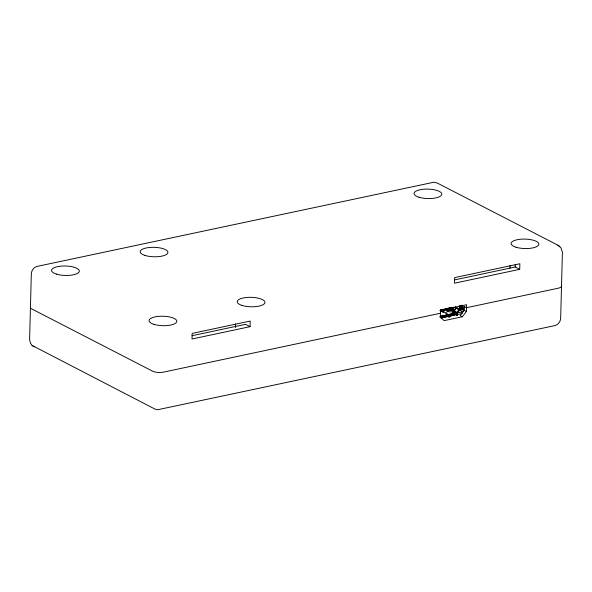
<?xml version="1.0" encoding="UTF-8"?>
<svg xmlns="http://www.w3.org/2000/svg" width="592" height="592" viewBox="0 0 592 592"><rect width="100%" height="100%" fill="white"/><g stroke="black" fill="none" stroke-linecap="round" stroke-linejoin="round"><path stroke-width="0.89" d="M453.302 311.488L453.398 307.085M456.861 314.53L456.935 315.329L456.743 314.234M235.401 327.524L235.498 323.868M250.068 326.666L250.209 321.071L192.171 333.407L192.03 339.001L250.068 326.666L245.554 324.335L191.978 335.723M441.01 309.734L440.389 310.104M441.292 310.112C441.795 311.777 439.449 310.497 441.247 310.963M441.987 309.527L441.373 309.89M442.15 309.416L442.461 310.711L440.84 309.882M442.964 309.246L444.577 310.26L445.517 309.956L445.532 309.209M443.127 309.283L442.513 309.653M443.415 309.66L443.393 310.408L442.461 310.711M444.718 309.387L444.577 310.26M445.088 308.795L446.701 309.808L447.633 309.505L447.656 308.765M445.251 308.832L444.629 309.202M446.227 308.624L445.606 308.994M446.79 311.214L446.819 310.097L450.438 309.105M447.367 308.38L446.753 308.75M448.344 308.173L447.73 308.543M448.507 308.254L447.204 308.528L448.817 309.357L448.514 308.062M449.483 307.929L448.869 308.299M449.772 308.314L449.75 309.054L448.817 309.357M450.453 308.136L450.468 307.722M450.63 307.618L451.008 308.906L449.321 308.077M452.961 310.334L452.747 312.088L452.961 310.334L453.79 310.26M453.013 312.014L453.058 310.312L450.386 309.631M453.117 311.999L453.161 310.289L450.786 309.683L453.324 310.275L453.28 311.977M453.391 311.969L453.435 310.267L450.949 309.623L453.435 310.267M453.509 311.962L453.553 310.26L451 309.594L453.553 310.26M453.627 311.962L453.672 310.26M455.403 310.016L455.492 306.619M446.819 310.097C445.946 311.762 452.606 312.635 453.361 311.17C456.913 315.788 460.443 308.817 459.229 305.701M459.57 308.491C458.349 303.726 464.424 307.892 461.538 308.684C455.063 307.47 463.499 309.623 462.13 307.026M459.895 308.587L459.614 306.626M459.947 306.723L460.324 306.789L459.88 309.942L456.698 313.753M460.258 305.798L459.348 306.515M460.672 308.698L460.724 306.834L460.324 306.789M460.924 307.722L460.961 306.478M461.124 306.486L461.087 308.706L462.16 307.958L461.716 308.617L461.923 306.641L460.724 306.834M461.819 312.102L462.004 305.05M463.669 311.355L463.802 306.323L466.511 307.714L558.13 288.237A7.933 2.701 1.5 0 0 561.519 285.877M462.382 316.75L444.118 320.635L440.322 316.994L440.5 310.282L466.585 304.732L466.407 311.444L462.382 316.75L460.125 315.588L464.15 310.282L464.254 306.552M509.971 268.243L510.045 265.497M519.717 269.338L454.508 283.198L454.649 277.611L519.865 263.743L519.717 269.338L515.203 267.014L515.262 264.617M451.644 308.647L451.008 308.906C452.673 308.032 450.571 309.424 449.853 308.047M453.487 311.126L456.536 312.694L453.361 311.17L456.158 307.485L459.2 309.054M456.935 315.329L457.446 314.47L456.351 312.754M461.605 306.501L462.189 307.374L462.056 306.856M446.923 313.205C448.544 313.989 442.224 311.436 439.937 310.489L442.624 311.843L443.726 311.629M462.1 308.032L461.967 308.151M446.871 313.087C443.682 313.634 449.195 314.211 448.869 316.032L448.492 317.186L448.936 316.764M462.182 307.744L461.893 308.136M440.67 310.8L441.158 310.985M451.666 308.462L451.348 308.824L449.89 308.032M447.582 311.044L450.571 310.267L452.702 307.655M456.972 314.996L457.446 314.47L456.972 315.166M446.701 309.808L446.834 308.935L446.383 308.706M457.446 314.959L457.002 315.381L457.379 314.226L440.426 317.83M440.537 310.8L440.855 311.022L440.433 310.77M446.694 310.164L449.395 309.283L450.86 310.038M448.433 316.631L448.936 316.283L449.831 316.905L448.869 316.032M458.941 310.208L462.263 308.58M461.753 308.906L458.733 310.363L461.753 308.898M459.392 309.956L462.352 308.536M458.852 310.386L462.019 308.898L458.852 310.363M458.134 310.785L462.271 308.883L458.134 310.756M458.748 310.541L461.797 309.15L458.756 310.511M452.791 310.386L452.732 310.874M459.296 308.38L460.199 308.129M454.456 279.927L515.203 267.014M440.729 310.319L444.052 309.616M440.426 313.264L163.599 372.109A7.933 2.701 1.5 0 1 152.566 371.169L31.82 308.965A7.933 2.701 1.5 0 1 30.436 307.618M440.315 316.217L456.425 312.791M440.552 316.38L456.661 312.953M456.721 313.05L463.033 311.71M439.923 316.794L456.883 313.19M457.083 313.486L440.122 317.09L440.293 317.445L457.246 313.841M441.595 317.771L444.977 317.053M446.664 316.698L448.351 316.335M449.202 316.158L453.457 315.247M441.484 317.911L462.241 313.494M443.082 311.851L444.044 311.658M460.739 305.96L462.012 305.82M451.06 308.78L451.459 308.735M453.805 307.618L452.007 307.81L453.938 307.796M451.955 307.781L453.761 307.596M452.073 307.892L453.864 307.707L452.11 307.936M442.727 311.851L443.164 311.829L442.572 311.814M443.489 309.446L444.096 309.483M450.371 309.653L453.058 310.312M450.882 309.646L453.324 310.275M449.261 316.735L449.831 316.905M557.923 245.206L437.185 182.995L433.773 182.247L37.133 266.4C33.737 267.273 31.346 270.588 31.317 274.059L29.6 339.682L30.562 343.404L32.086 345.439L154.815 409.005L157.687 409.731L554.867 325.6C558.263 324.727 560.654 321.412 560.683 317.941L562.4 252.318L561.061 247.989L557.923 245.206L559.914 246.561M464.15 310.282L466.407 311.444M456.136 307.633L459.185 309.202M456.099 307.781L459.148 309.35M456.032 307.921L459.081 309.49M455.951 308.055L459 309.623M453.827 310.852L456.869 312.421M453.724 310.963L456.772 312.539M448.758 308.558L451.111 309.749M453.613 311.059L456.654 312.628M448.632 308.624L450.098 309.387M448.137 308.417L449.972 309.424M449.106 309.512L450.571 310.267M448.795 309.683L450.26 310.437M448.477 309.786L449.942 310.541M443.904 309.313L445.399 310.09M441.78 309.764L443.275 310.534M32.086 345.439L34.077 346.794M461.138 306.848L462.167 307.588L461.864 306.989M462.234 308.158L460.021 309.342L462.234 308.158M462.404 308.173L459.392 309.757L462.404 308.173M461.96 308.58L458.793 310.178L461.952 308.573M145.062 255.448A13.882 4.729 1.5 0 0 167.691 253.213A13.882 4.729 1.5 0 0 149.362 247.493A13.882 4.729 1.5 0 0 145.062 255.448M418.951 197.225A13.882 4.729 1.5 0 0 441.58 194.99A13.882 4.729 1.5 0 0 423.25 189.27A13.882 4.729 1.5 0 0 418.951 197.225M515.995 247.219A13.882 4.729 1.5 0 0 538.624 244.984A13.882 4.729 1.5 0 0 520.294 239.264A13.882 4.729 1.5 0 0 515.995 247.219M242.106 305.45A13.882 4.729 1.5 0 0 264.735 303.215A13.882 4.729 1.5 0 0 246.405 297.495A13.882 4.729 1.5 0 0 242.106 305.45M153.964 324.349A13.882 4.729 1.5 0 0 176.601 322.115A13.882 4.729 1.5 0 0 158.271 316.394A13.882 4.729 1.5 0 0 153.964 324.349M56.469 274.118A13.882 4.729 1.5 0 0 79.106 271.883A13.882 4.729 1.5 0 0 60.776 266.163A13.882 4.729 1.5 0 0 56.469 274.118"/></g></svg>
